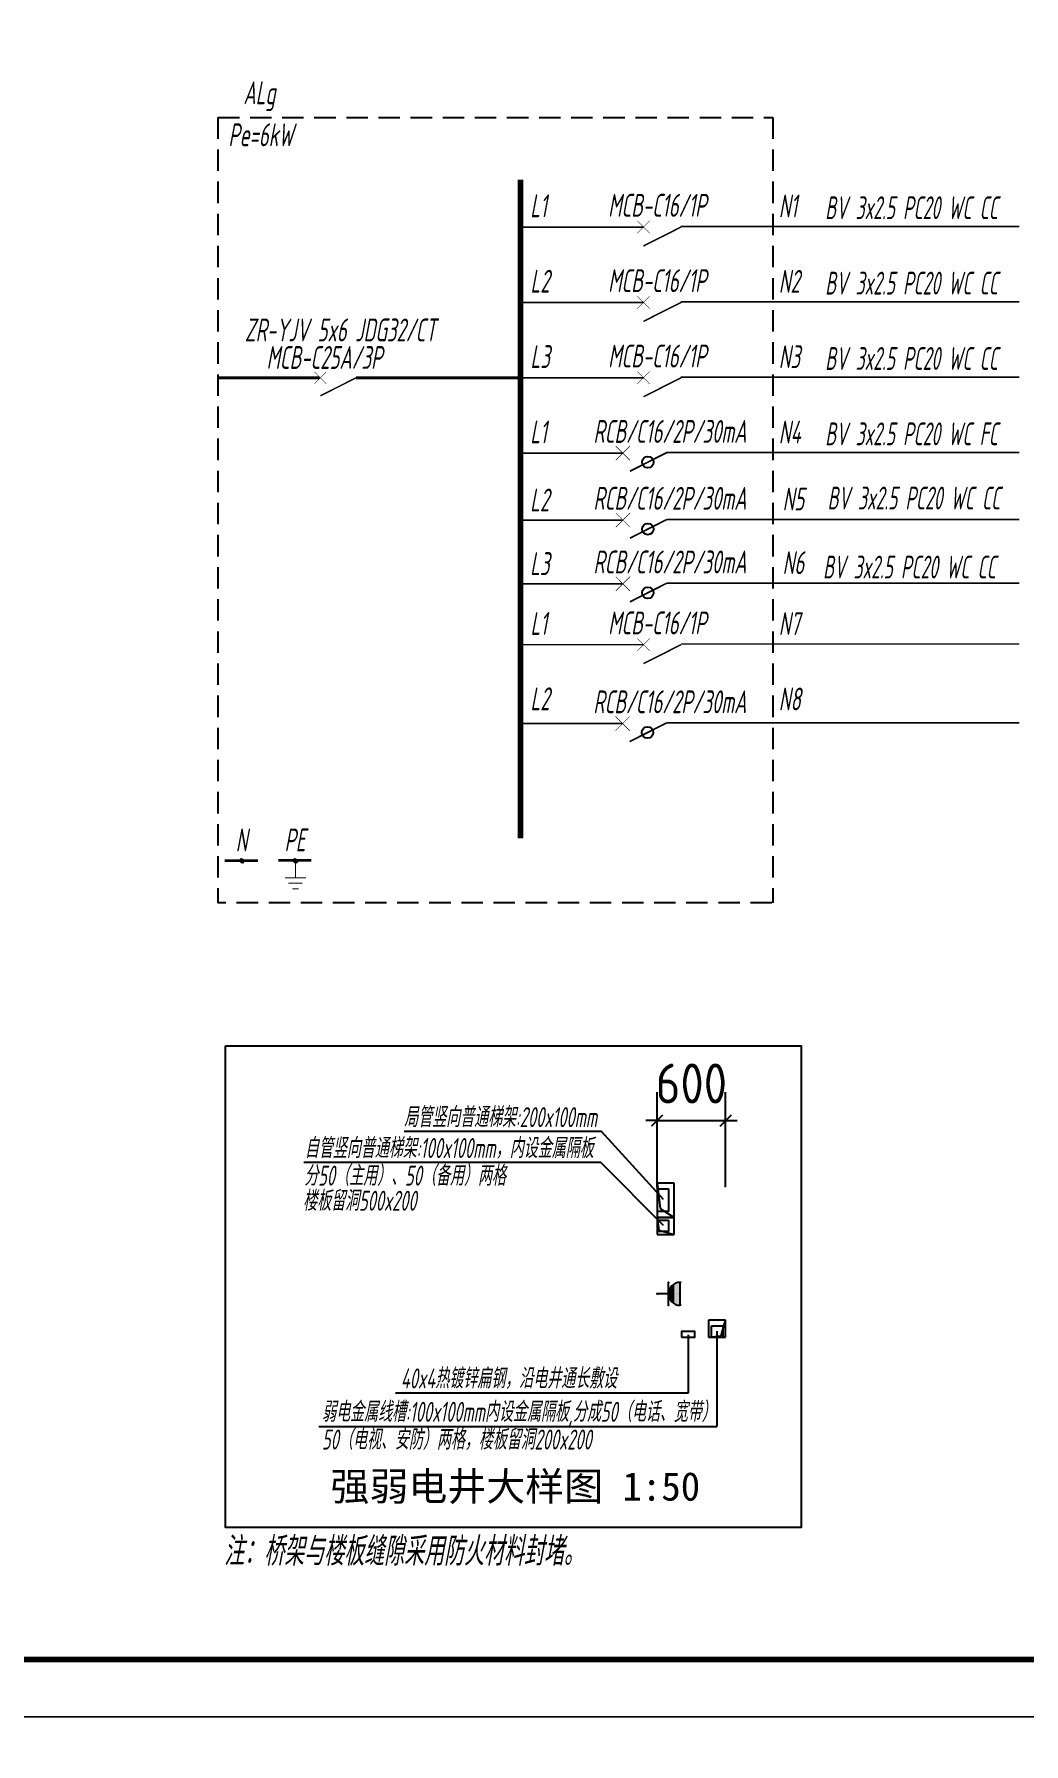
# Model space of a CAD drawing. Extents: x 2803505 to 5851001, y -1372902 to 24339.
# Drawn here: x 2966197 to 2983529, y -689729 to -659791 of the extents above; entities that cross this region are included whole.
import ezdxf
from ezdxf.enums import TextEntityAlignment as Align

# ---------------------------------------------------------------- set-up
doc = ezdxf.new("R2010")
doc.units = 0
doc.header["$LTSCALE"] = 1000
doc.header["$MEASUREMENT"] = 0
doc.linetypes.add('DASH', pattern=[0.35, 0.25, -0.1])
doc.linetypes.add('DASH4', pattern=[0.1875, 0.125, -0.0625])
doc.layers.get('0').update_dxf_attribs({"linetype": 'CONTINUOUS'})
doc.layers.get('Defpoints').update_dxf_attribs({"linetype": 'CONTINUOUS'})
for name, color, linetype in [('!!电气', 1, 'CONTINUOUS'), ('!校对', 2, 'CONTINUOUS'), ('DIM-照明', 7, 'CONTINUOUS'), ('EQUIP-插座', 3, 'CONTINUOUS'), ('TEL_TEXT', 7, 'CONTINUOUS'), ('WIRE-照明', 2, 'CONTINUOUS')]:
    doc.layers.add(name, color=color, linetype=linetype)
doc.layers.add('PUB_TEXT', color=7, linetype='CONTINUOUS', lineweight=20)
doc.layers.add('图框', color=147, linetype='CONTINUOUS', lineweight=20)
doc.styles.add('-宋体', font='', dxfattribs={"width": 0.8})
doc.styles.add('HZTXT', font='gbeitc.shx', dxfattribs={"width": 0.8, "height": 400, "bigfont": 'hztxt.shx'})
doc.styles.get("Standard").update_dxf_attribs({"font": 'gbenor.shx', "bigfont": 'gbcbig.shx'})
doc.styles.get('-宋体').set_extended_font_data('SimSun')
doc.dimstyles.get("Standard").update_dxf_attribs({"dimscale": 100, "dimtxt": 3.5, "dimasz": 1, "dimexe": 2.5, "dimexo": 3, "dimgap": 1.5, "dimtad": 1, "dimdec": 0, "dimzin": 0, "dimdsep": 46, "dimtxsty": 'Standard', "dimblk": 'ARCHTICK', "dimcen": 0.09, "dimadec": 0, "dimazin": 0, "dimtfac": 1, "dimtdec": 0, "dimtix": 1, "dimtmove": 2, "dimatfit": 3, "dimfxl": 1, "dimtolj": 1, "dimtzin": 0, "dimarcsym": 0})

# ---------------------------------------------------------------- blocks, each defined once
blk = doc.blocks.new('_ArchTick')
at = {"color": 0, "linetype": 'ByBlock', "const_width": 0.15}
blk.add_lwpolyline([(-0.5, -0.5), (0.5, 0.5)], dxfattribs=at)
blk = doc.blocks.new('*D180')
at = {"layer": '!校对', "color": 0, "lineweight": -2, "transparency": 16777216}
for p, q in [((3843321, -688296), (3843321, -687463)), ((3843921, -688296), (3843921, -687463)), ((3843321, -687713), (3843221, -687713)), ((3843321, -687713), (3843921, -687713)), ((3843921, -687713), (3844021, -687713))]:
    blk.add_line(p, q, dxfattribs=at)
at = {"layer": 'Defpoints', "color": 0, "transparency": 16777216}
for p in [(3843921, -687713), (3843321, -688596), (3843921, -688596)]:
    blk.add_point(p, dxfattribs=at)
at = {"layer": '!校对', "color": 0, "lineweight": -2, "transparency": 16777216, "xscale": 100, "yscale": 100, "zscale": 100}
blk.add_blockref('_ArchTick', (3843321, -687713), dxfattribs=at)
at = {"layer": '!校对', "color": 0, "lineweight": -2, "transparency": 16777216, "xscale": 100, "yscale": 100, "zscale": 100, "rotation": 180}
blk.add_blockref('_ArchTick', (3843921, -687713), dxfattribs=at)
at = {"layer": '!校对', "color": 0, "transparency": 16777216, "insert": (3843621, -687388), "char_height": 350, "attachment_point": 5}
blk.add_mtext('\\A1;600', dxfattribs=at)
blk = doc.blocks.new('A$C0A82355E')
at = {"layer": '!!电气'}
for p, q in [((0, 300), (-150, 300)), ((-150, 300), (-150, 0)), ((-27, 223), (-150, 300)), ((0, 0), (0, 300)), ((-100, 50), (-100, 250)), ((-100, 250), (0, 250)), ((0, 0), (-27, 223)), ((-150, 0), (0, 0)), ((0, 50), (-100, 50))]:
    blk.add_line(p, q, dxfattribs=at)
blk = doc.blocks.new('A$C04F44ECC')
at = {"layer": '!!电气'}
for p, q in [((0, 0), (-300, 0)), ((-300, 0), (-300, -300)), ((-250, -200), (-250, 0)), ((0, 0), (-223, -27)), ((-50, 0), (-50, -200)), ((0, -300), (0, 0)), ((-223, -27), (-300, -300)), ((-50, -200), (-250, -200)), ((-300, -300), (0, -300))]:
    blk.add_line(p, q, dxfattribs=at)
blk = doc.blocks.new('$equip$00001237')
for p, q in [((-0.5, 1.05), (-0.5, 1)), ((-0.5, 1), (0.5, 1)), ((0.5, 1.05), (0.5, 1)), ((0.5, 0.5), (-0.5, 0.5)), ((0, 0.5), (0, 0))]:
    blk.add_line(p, q)
blk.add_arc((0, 1), 0.5, 180, 0)
for p in [(0, 1), (-0.5, 0.5), (0, 0), (0.5, 0.5)]:
    blk.add_point(p)
for points in [[(0.433, 0.75), (-0.433, 0.75), (0.5, 1), (-0.5, 1)], [(0.25, 0.567), (-0.25, 0.567), (0.433, 0.75), (-0.433, 0.75)], [(0, 0.5), (0, 0.5), (0.25, 0.567), (-0.25, 0.567)]]:
    blk.add_solid(points)
at = {"flags": 9}
blk.add_attdef('A', (0, 0), '', height=0.00002, dxfattribs=at)
blk = doc.blocks.new('1107AA')
at = {"color": 3, "linetype": 'Continuous'}
for points, const_width in [([(0, -7.5), (-3.79, 0)], 0.3), ([(-1.25, 1.25), (1.25, -1.25)], 0.1), ([(1.25, 1.25), (-1.25, -1.25)], 0.1)]:
    blk.add_lwpolyline(points, dxfattribs=dict(at, const_width=const_width))
blk = doc.blocks.new('0114')
at = {"color": 3, "linetype": 'Continuous', "const_width": 0.3}
for points in [[(0, 0), (0, -4.58)], [(-2.75, -4.58), (2.75, -4.58)], [(-1.83, -6.01), (1.83, -6.01)], [(-0.86, -7.5), (0.86, -7.5)]]:
    blk.add_lwpolyline(points, dxfattribs=at)
blk = doc.blocks.new('*X32')
at = {"color": 0}
for p, q in [((197.1, 124.2), (199.7, 126.7)), ((197.2, 123.8), (200.1, 126.7)), ((197.2, 124.6), (199.2, 126.7)), ((197.3, 123.4), (200.4, 126.6)), ((197.3, 125.2), (198.6, 126.5)), ((197.4, 123.1), (200.7, 126.5)), ((197.5, 122.9), (201, 126.3)), ((197.7, 122.6), (201.2, 126.1)), ((197.9, 122.4), (201.4, 125.9)), ((198.1, 122.2), (201.6, 125.7)), ((198.4, 122), (201.8, 125.4)), ((198.7, 121.9), (201.9, 125.2)), ((199, 121.8), (202, 124.8)), ((199.4, 121.7), (202.1, 124.5)), ((199.8, 121.7), (202.1, 124.1)), ((200.3, 121.8), (202, 123.5)), ((201.2, 122.3), (201.6, 122.7))]:
    blk.add_line(p, q, dxfattribs=at)
blk = doc.blocks.new('HC000089')
at = {"color": 4, "linetype": 'Continuous', "const_width": 0.2}
blk.add_lwpolyline([(-1.8, -1.8, 0.198912), (0, -2.5, 0.198912), (1.8, -1.8, 0.198912), (2.5, 0, 0.198912), (1.8, 1.8, 0.198912), (0, 2.5, 0.198912), (-1.8, 1.8, 0.198912), (-2.5, 0, 0.198912)], format="xyb", close=True, dxfattribs=at)
at = {"color": 4}
blk.add_blockref('*X32', (-199.6, -124.2), dxfattribs=at)
blk = doc.blocks.new('A$C2FB505A5')
at = {"color": 3, "linetype": 'Continuous'}
for points, const_width in [([(-125, -125), (125, 125)], 10), ([(-125, 125), (125, -125)], 10), ([(771, 11), (125, -316)], 30)]:
    blk.add_lwpolyline(points, dxfattribs=dict(at, const_width=const_width))
at = {"layer": 'DIM-照明', "color": 3, "linetype": 'Continuous', "const_width": 28.8}
blk.add_lwpolyline([(771, 11), (1064, 11)], dxfattribs=at)
at = {"layer": 'DIM-照明', "color": 3, "linetype": 'Continuous'}
blk.add_circle((438, -157), 100, dxfattribs=at)
blk = doc.blocks.new('A$C38D9029C')
at = {"layer": '!!电气', "color": 2, "rotation": 180}
blk.add_blockref('A$C0A82355E', (200, 1550), dxfattribs=at)
at = {"xscale": 0.5, "yscale": 0.5, "zscale": 0.5}
for p, rotation in [((200, 1250), 90), ((650, 199.9), 180.00000009087)]:
    blk.add_blockref('A$C04F44ECC', p, dxfattribs=dict(at, rotation=rotation))
at = {"layer": '!校对', "color": 2}
dim = blk.add_linear_dim(base=(800, 2097), p1=(200, 1214), p2=(800, 1214), dimstyle='Standard', override={"dimzin": 8}, dxfattribs=at)
dim.commit()
dim.dimension.update_dxf_attribs({"geometry": '*D180', "text_midpoint": (500, 2422), "insert": (-3843121, 689810.3)})

msp = doc.modelspace()

# ---------------------------------------------------------------- linework, layer by layer
at = {"layer": '!!电气'}
for p, q in [((2977216.5, -680199.7), (2976132.1, -679007.3)), ((2976121.9, -679548.2), (2977213, -680646.6)), ((2977649.4, -682565.3), (2977649.4, -683588.5)), ((2977649.4, -683588.5), (2972523.8, -683588.5))]:
    msp.add_line(p, q, dxfattribs=at)
at = {"layer": '!!电气', "color": 1}
for p in [(2978150.8, -682503.9), (2971180.6, -684172.7)]:
    msp.add_line(p, (2978150.9, -684172.2), dxfattribs=at)
at = {"layer": '!!电气'}
for points in [[(2976132.1, -679007.3), (2976132.1, -679007.3), (2972675.2, -679007.3)], [(2976121.9, -679548.2), (2976121.9, -679548.2), (2970920, -679548.2)]]:
    msp.add_lwpolyline(points, dxfattribs=at)
msp.add_lwpolyline([(2977532.9, -682610), (2977764.7, -682610), (2977764.7, -682510.5), (2977532.9, -682510.5)], close=True, dxfattribs=at)
at = {"layer": 'DIM-照明', "color": 3, "linetype": 'DASH4', "ltscale": 3}
for p, q in [((2969414.8, -661248.1), (2979134.9, -661248.1)), ((2969414.8, -661248.1), (2969414.8, -674999.4)), ((2979134.9, -661248.1), (2979134.9, -674999.4)), ((2979117, -674999.4), (2969414.8, -674999.4))]:
    msp.add_line(p, q, dxfattribs=at)
at = {"layer": 'DIM-照明', "color": 3, "const_width": 100}
msp.add_lwpolyline([(2974712.7, -662337.8), (2974712.7, -673874)], dxfattribs=at)
at = {"layer": 'DIM-照明', "color": 3, "linetype": 'Continuous'}
for points, const_width in [([(2974712.7, -663167.9), (2976868.8, -663167.9)], 28.8), ([(2977521.9, -663156.2), (2983448.2, -663156.2)], 28.8), ([(2977537.3, -663156.2), (2983448.2, -663156.2)], 28.8), ([(2974712.7, -664487.9), (2976868.8, -664487.9)], 28.8), ([(2977521.9, -664476.1), (2983448.2, -664476.1)], 28.8), ([(2977537.3, -664476.1), (2983448.2, -664476.1)], 28.8), ([(2969414.8, -665807.8), (2971196.5, -665807.8)], 49.9), ([(2971834.5, -665807.8), (2974712.7, -665807.8)], 49.9), ([(2974712.7, -665807.8), (2976868.8, -665807.8)], 28.8), ([(2977521.9, -665796), (2983448.2, -665796)], 28.8), ([(2977537.3, -665796), (2983448.2, -665796)], 28.8), ([(2974712.7, -667127.7), (2976506.7, -667127.7)], 28.8), ([(2977271.1, -667115.9), (2983448.2, -667115.9)], 28.8), ([(2974712.7, -668300), (2976494.6, -668300)], 28.8), ([(2974712.7, -668300), (2976494.6, -668300)], 28.8), ([(2977278, -668288.2), (2983448.2, -668288.2)], 28.8), ([(2974712.7, -669415), (2976494.6, -669415)], 28.8), ([(2974712.7, -669415), (2976494.6, -669415)], 28.8), ([(2977278.2, -669404.2), (2983448.2, -669403.2)], 28.8), ([(2974712.7, -670481.2), (2976868.5, -670481.2)], 28.8), ([(2977528, -670469.4), (2983448.2, -670469.4)], 28.8), ([(2974712.7, -671863.6), (2976498.4, -671863.6)], 28.8), ([(2977290.4, -671851.8), (2983448.2, -671851.8)], 28.8), ([(2969533.9, -674263.7), (2970114.3, -674263.7)], 47.5), ([(2970471.3, -674259.6), (2971051.8, -674259.6)], 47.5)]:
    msp.add_lwpolyline(points, dxfattribs=dict(at, const_width=const_width))
at = {"layer": 'TEL_TEXT', "ltscale": 0.8}
msp.add_lwpolyline([(2969549.6, -677508.2), (2979627.2, -677508.2), (2979627.2, -685941.6), (2969549.6, -685941.6)], close=True, dxfattribs=at)
at = {"layer": '图框'}
for points in [[(2917603.5, -629853.6), (3001703.5, -629853.6), (3001703.5, -689253.6), (2917603.5, -689253.6)], [(2917603.5, -689253.6), (3001703.5, -689253.6), (3001703.5, -748653.6), (2917603.5, -748653.6)]]:
    msp.add_lwpolyline(points, close=True, dxfattribs=at)
at = {"layer": '图框', "const_width": 100}
msp.add_lwpolyline([(3000703.5, -688253.6), (3000703.5, -630853.6), (2920103.5, -630853.6), (2920103.5, -688253.6)], close=True, dxfattribs=at)

# ---------------------------------------------------------------- block references
at = {"layer": '!校对', "color": 6, "xscale": 2, "yscale": 2, "zscale": 2}
msp.add_blockref('A$C38D9029C', (2976707.2, -683010), dxfattribs=at)
at = {"layer": 'DIM-照明', "linetype": 'Continuous', "rotation": 90}
for p, xscale, yscale, zscale in [((2976868.8, -663167.9), 87.60960006713867, 87.60960006713867, 87.60960006713867), ((2976868.8, -664487.9), 87.60960006713867, 87.60960006713867, 87.60960006713867), ((2971210.3, -665807.8), 83.2291202545166, 83.2291202545166, 83.2291202545166), ((2976868.8, -665807.8), 87.60960006713867, 87.60960006713867, 87.60960006713867), ((2976868.8, -670481.2), 87.60960006713867, 87.60960006713867, 87.60960006713867)]:
    msp.add_blockref('1107AA', p, dxfattribs=dict(at, xscale=xscale, yscale=yscale, zscale=zscale))
at = {"layer": 'DIM-照明', "xscale": 14.62999999523163, "yscale": 14.62999999523163, "zscale": 14.62999999523163}
for p in [(2969836.1, -674263.9), (2970772.6, -674263.9)]:
    msp.add_blockref('HC000089', p, dxfattribs=at)
at = {"layer": 'DIM-照明', "linetype": 'DASH', "xscale": -66.50000000000003, "yscale": 66.5, "zscale": 66.49999999999999, "rotation": 1.643353773062017e-06}
msp.add_blockref('0114', (2970772.5, -674259.6), dxfattribs=at)
at = {"layer": 'EQUIP-插座', "color": 1, "xscale": 400, "yscale": 400, "zscale": 800, "rotation": 270}
msp.add_blockref('$equip$00001237', (2977107.2, -681848.6), dxfattribs=at)
at = {"layer": 'WIRE-照明'}
for p in [(2976506.7, -667127.7), (2976506.7, -668300), (2976506.7, -669415), (2976500.9, -671862.7)]:
    msp.add_blockref('A$C2FB505A5', p, dxfattribs=at)

# ---------------------------------------------------------------- texts
at = {"layer": 'DIM-照明', "color": 7, "linetype": 'Continuous', "style": 'HZTXT'}
for s, width, p in [('ALg', 0.7, (2970141.6, -660877.2)), ('BV 3x2.5 PC20 WC CC', 0.654, (2981563, -662829.4)), ('BV 3x2.5 PC20 WC CC', 0.654, (2981563, -664149.3)), ('ZR-YJV 5x6 JDG32/CT', 0.7, (2971560.2, -664969.7)), ('MCB-C25A/3P', 0.7, (2971279.7, -665451.7)), ('BV 3x2.5 PC20 WC CC', 0.654, (2981563, -665469.2)), ('BV 3x2.5 PC20 WC FC', 0.654, (2981563, -666789.1)), ('BV 3x2.5 PC20 WC CC', 0.654, (2981604.3, -667913.1)), ('BV 3x2.5 PC20 WC CC', 0.654, (2981526.2, -669121.2))]:
    msp.add_text(s, height=400, dxfattribs=dict(at, width=width)).set_placement(p, align=Align.MIDDLE)
at = {"layer": 'DIM-照明', "color": 7, "linetype": 'Continuous', "style": 'HZTXT', "width": 0.7}
for s, p in [('Pe=6kW', (2969598.2, -661753.1)), ('L1', (2974885.1, -662996.3)), ('MCB-C16/1P', (2976249, -662987.2)), ('N1', (2979237.5, -662999.5)), ('L2', (2974888.6, -664316.2)), ('MCB-C16/1P', (2976249, -664307.1)), ('N2', (2979237.5, -664319.4)), ('L3', (2974888.6, -665636.1)), ('MCB-C16/1P', (2976249, -665627.1)), ('N3', (2979237.5, -665639.3)), ('L1', (2974885.1, -666956)), ('RCB/C16/2P/30mA', (2975991.2, -666947)), ('N4', (2979237.5, -666959.2)), ('L2', (2974882.8, -668147.3)), ('RCB/C16/2P/30mA', (2975991.2, -668118.3)), ('N5', (2979304, -668131.5)), ('L3', (2974882.8, -669262.3)), ('RCB/C16/2P/30mA', (2975991.2, -669233.4)), ('N6', (2979304, -669246.5)), ('L1', (2974888.6, -670309.5)), ('MCB-C16/1P', (2976249, -670300.5)), ('L2', (2974888.6, -671629.4)), ('RCB/C16/2P/30mA', (2975989.5, -671682)), ('N', (2969726.3, -674101)), ('PE', (2970580.4, -674101))]:
    msp.add_text(s, height=400, dxfattribs=at).set_placement(p)
at = {"layer": 'DIM-照明', "style": 'HZTXT', "width": 0.7}
for s, p in [('N7', (2979237.5, -670312.7)), ('N8', (2979237.5, -671632.6))]:
    msp.add_text(s, height=400, dxfattribs=at).set_placement(p)
at = {"layer": 'DIM-照明', "color": 7, "style": 'HZTXT', "width": 0.7}
for s, height, p in [('局管竖向普通梯架:200x100mm', 350, (2972673, -678930.1)), ('自管竖向普通梯架:100x100mm，内设金属隔板', 350, (2970933.1, -679471)), ('分50（主用）、50（备用）两格', 350, (2970924.9, -679954.5)), ('楼板留洞500x200', 350, (2970904, -680394)), ('40x4热镀锌扁钢，沿电井通长敷设', 350, (2972618.4, -683505.5)), ('弱电金属线槽:100x100mm内设金属隔板,分成50（电话、宽带）', 350, (2971235.5, -684089.7)), ('50（电视、安防）两格，楼板留洞200x200', 350, (2971235.5, -684575.3)), ('注：桥架与楼板缝隙采用防火材料封堵。', 500, (2969520, -686607.2, 406.7))]:
    msp.add_text(s, height=height, dxfattribs=at).set_placement(p)
at = {"layer": 'PUB_TEXT', "style": '-宋体'}
msp.add_text('强弱电井大样图 1:50', height=500, dxfattribs=at).set_placement((2974623.6, -685469.9), align=Align.CENTER)

doc.saveas('drawing.dxf')
